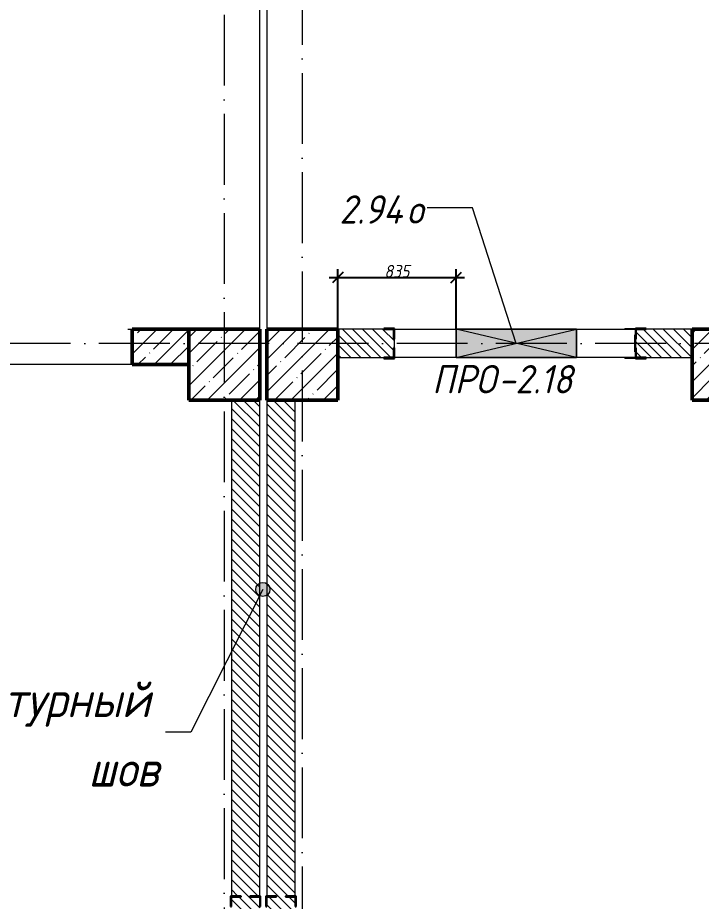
# Model space of a CAD drawing. Header units: millimetres. Extents: x -401725 to 250493, y 305116 to 802890.
# Drawn here: x 27833 to 32656, y 381048 to 387285 of the extents above; entities that cross this region are included whole.
import ezdxf

# ---------------------------------------------------------------- set-up
doc = ezdxf.new("R2010")
doc.units = ezdxf.units.MM
doc.linetypes.add('50_200_ШТРИХ_1Т_ш5_п1_п1_', pattern=[700, 500, -100, 0, -100])
for name, color, linetype, lineweight in [('A-____-____-DIMS', 7, 'Continuous', 9), ('A-DETL-GENF-OTLN', 7, 'Continuous', 9), ('A-FLOR-____-OTLN', 7, 'Continuous', 9), ('A-GENM-____-IDEN', 7, 'Continuous', 9), ('A-GENM-____-MCUT', 7, 'Continuous', 25), ('A-GENM-____-OTLN', 7, 'Continuous', 9), ('A-GENM-____-OTLN-1', 7, 'Continuous', 25), ('A-GLAZ-____-IDEN', 7, 'Continuous', 9), ('A-GLAZ-____-OTLN', 7, 'Continuous', 9), ('A-WALL-____-MCUT', 7, 'Continuous', 13), ('A-WALL-____-MCUT-2', 7, 'Continuous', 50), ('A-WALL-____-OTLN', 7, 'Continuous', 9), ('A-WALL-____-PATT-1', 7, 'Continuous', 9), ('G-____-____-TEXT', 7, 'Continuous', 9), ('I-WALL-____-OTLN', 7, 'Continuous', 9), ('S-COLS-____-MCUT', 7, 'Continuous', 50), ('S-COLS-____-OTLN', 7, 'Continuous', 9), ('S-GRID-____-OTLN-1', 7, '50_200_ШТРИХ_1Т_ш5_п1_п1_', 9)]:
    doc.layers.add(name, color=color, linetype=linetype, lineweight=lineweight)
doc.styles.add('ISOCPEUR_I_11', font='isocpeui.ttf', dxfattribs={"width": 0.9, "height": 200})
doc.styles.add('ISOCPEUR_I_7', font='isocpeui.ttf', dxfattribs={"width": 0.9, "height": 90})
doc.styles.add('ISOCPEUR_I_9', font='isocpeui.ttf', dxfattribs={"width": 0.9, "height": 250})
doc.dimstyles.new('ISO-1_8_0_9К_СРЕДНИЙ_Кладочные_2', dxfattribs={"dimscale": 304.8, "dimtxt": 89.638306, "dimasz": 0.246063, "dimexe": 0.19685, "dimexo": 0, "dimgap": 0, "dimtad": 1, "dimdec": 3, "dimrnd": 0.001, "dimdsep": 46, "dimtxsty": 'ISOCPEUR_I_7', "dimblk1": 'OBLIQUE', "dimblk2": 'OBLIQUE', "dimsah": 1, "dimcen": 0.09, "dimdle": 0.19685, "dimazin": 0, "dimtfac": 1, "dimtdec": 4, "dimtix": 1, "dimtmove": 1, "dimatfit": 3, "dimfxl": 1, "dimtvp": 1, "dimtolj": 1, "dimtzin": 0, "dimarcsym": 2})
pattern_1 = [(135, (-15659.08, 321904.697), (-35.35534, -35.35534), [])]

# ---------------------------------------------------------------- blocks, each defined once
blk = doc.blocks.new('BSC_Колонна _Прямоугольная - 500х500-V16-АР1_План отверстий 2 этажа в осях 1-64_Ю-ЯЯ')
at = {"layer": 'S-COLS-____-OTLN'}
h = blk.add_hatch(dxfattribs=at)
h.set_pattern_fill('FP_25', color=256, style=0, pattern_type=2)
h.set_pattern_definition([(45, (-44950, -62931.04), (-114.04925, 114.04925), []), (45, (-44835.95, -62931.04), (-114.04925, 114.04925), [201.613, -40.323, 3.353, -36.97])])
h.paths.add_polyline_path([(-250, -250), (250, -250), (250, 250), (-250, 250)], flags=0)
at = {"layer": 'S-COLS-____-MCUT'}
for p, q in [((250, 250), (-250, 250)), ((-250, 250), (-250, -250)), ((250, -250), (250, 250)), ((-250, -250), (250, -250))]:
    blk.add_line(p, q, dxfattribs=at)
blk = doc.blocks.new('BSC_Колонна _Прямоугольная - 500х500-V46-АР1_План отверстий 2 этажа в осях 1-64_Ю-ЯЯ')
at = {"layer": 'S-COLS-____-OTLN'}
h = blk.add_hatch(dxfattribs=at)
h.set_pattern_fill('FP_56', color=256, style=0, pattern_type=2)
h.set_pattern_definition([(45, (-48500, -62931.04), (-114.04925, 114.04925), []), (45, (-48385.95, -62931.04), (-114.04925, 114.04925), [201.613, -40.323, 3.353, -36.97])])
h.paths.add_polyline_path([(-250, -250), (250, -250), (250, 250), (-250, 250)], flags=0)
at = {"layer": 'S-COLS-____-MCUT'}
for p, q in [((250, 250), (-250, 250)), ((-250, 250), (-250, -250)), ((250, -250), (250, 250)), ((-250, -250), (250, -250))]:
    blk.add_line(p, q, dxfattribs=at)
blk = doc.blocks.new('BSC_Колонна _Прямоугольная - 500х500-V72-АР1_План отверстий 2 этажа в осях 1-64_Ю-ЯЯ')
at = {"layer": 'S-COLS-____-OTLN'}
h = blk.add_hatch(dxfattribs=at)
h.set_pattern_fill('FP_84', color=256, style=0, pattern_type=2)
h.set_pattern_definition([(45, (-45500, -62931.04), (-114.04925, 114.04925), []), (45, (-45385.95, -62931.04), (-114.04925, 114.04925), [201.613, -40.323, 3.353, -36.97])])
h.paths.add_polyline_path([(-250, -250), (250, -250), (250, 250), (-250, 250)], flags=0)
at = {"layer": 'S-COLS-____-MCUT'}
for p, q in [((250, 250), (-250, 250)), ((-250, 250), (-250, -250)), ((250, -250), (250, 250)), ((-250, -250), (250, -250))]:
    blk.add_line(p, q, dxfattribs=at)
blk = doc.blocks.new('Фахверк_СКБ_Уголок - 200_3960-28268576-АР1_План отверстий 2 этажа в осях 1-64_Ю-ЯЯ')
at = {"layer": 'A-GENM-____-MCUT'}
for p, q in [((200, 156), (125, 156)), ((125, 156), (125, 81)), ((131, 81), (131, 150)), ((131, 150), (200, 150)), ((200, 150), (200, 156)), ((125, 81), (131, 81)), ((131, 19), (125, 19)), ((125, 19), (125, -56)), ((131, -50), (131, 19)), ((125, -56), (200, -56)), ((200, -50), (131, -50)), ((200, -56), (200, -50))]:
    blk.add_line(p, q, dxfattribs=at)
blk = doc.blocks.new('154_Стойка_СКБ_Уголок - СМ-2480_200-28346303-АР1_План отверстий 2 этажа в осях 1-64_Ю-ЯЯ')
at = {"layer": 'A-GENM-____-MCUT'}
for p, q in [((125, 156), (125, 81)), ((200, 156), (125, 156)), ((131, 81), (131, 150)), ((131, 150), (200, 150)), ((200, 150), (200, 156)), ((125, 81), (131, 81)), ((131, 19), (125, 19)), ((125, 19), (125, -56)), ((131, -50), (131, 19)), ((125, -56), (200, -56)), ((200, -50), (131, -50)), ((200, -56), (200, -50))]:
    blk.add_line(p, q, dxfattribs=at)
blk = doc.blocks.new('Стойка_Влож_Полоса боковая - Полоса-V150-АР1_План отверстий 2 этажа в осях 1-64_Ю-ЯЯ')
at = {"layer": 'A-GENM-____-OTLN'}
for p, q in [((-5, 60), (0, 60)), ((-5, -60), (-5, 60)), ((0, 31), (0, -31)), ((0, -60), (-5, -60))]:
    blk.add_line(p, q, dxfattribs=at)
blk = doc.blocks.new('Стойка_Влож_Уголок_Опорный - Уголок-28213941-АР1_План отверстий 2 этажа в осях 1-64_Ю-ЯЯ')
at = {"layer": 'A-GENM-____-OTLN'}
for p, q in [((-212, -6), (-212, 0)), ((0, 0), (0, -6)), ((-212, -75), (-212, -6)), ((-212, -6), (-206, -6)), ((-6, -6), (0, -6)), ((0, -6), (0, -75)), ((-212, -75), (-206, -75)), ((-6, -75), (0, -75))]:
    blk.add_line(p, q, dxfattribs=at)
blk = doc.blocks.new('Фахверк_СКБ_Уголок - 200_3550-28267367-АР1_План отверстий 2 этажа в осях 1-64_Ю-ЯЯ')
at = {"layer": 'A-GENM-____-MCUT'}
for p, q in [((200, 156), (125, 156)), ((125, 156), (125, 81)), ((131, 81), (131, 150)), ((131, 150), (200, 150)), ((200, 150), (200, 156)), ((125, 81), (131, 81)), ((131, 19), (125, 19)), ((125, 19), (125, -56)), ((131, -50), (131, 19)), ((125, -56), (200, -56)), ((200, -50), (131, -50)), ((200, -56), (200, -50))]:
    blk.add_line(p, q, dxfattribs=at)
blk = doc.blocks.new('AR_Отверстие прямоугольное _в стене_ - AR_Отверстие прямоугольное _в стене__ОВ-36816157-АР1_План отверстий 2 этажа в осях 1-64_Ю-ЯЯ')
at = {"layer": 'A-GLAZ-____-OTLN'}
blk.add_hatch(color=256, dxfattribs=at).paths.add_polyline_path([(-425, 100), (-425, -100), (425, -100), (425, 100)], flags=0)
at = {"layer": 'A-DETL-GENF-OTLN'}
for p, q in [((-425, -100), (-425, 100)), ((-425, 100), (425, 100)), ((425, 100), (-425, -100)), ((-425, 100), (425, -100)), ((425, 100), (-425, 100)), ((-425, 100), (-425, -100)), ((425, 100), (425, -100)), ((425, -100), (425, 100)), ((425, -100), (-425, -100)), ((-425, -100), (425, -100))]:
    blk.add_line(p, q, dxfattribs=at)
blk = doc.blocks.new('_Oblique')
at = {"color": 0, "linetype": 'ByBlock', "lineweight": -2}
blk.add_line((-0.5, -0.5), (0.5, 0.5), dxfattribs=at)
blk = doc.blocks.new('*D8928')
at = {"layer": 'A-____-____-DIMS', "color": 0, "lineweight": -2, "transparency": 16777216}
for p, q in [((30090.9, 385085.7), (30090.9, 385509.9)), ((30925.9, 385091.7), (30925.9, 385509.9)), ((30030.9, 385449.9), (30985.9, 385449.9))]:
    blk.add_line(p, q, dxfattribs=at)
at = {"layer": 'Defpoints', "color": 0, "transparency": 16777216}
for p in [(30925.9, 385449.9), (30925.9, 385091.7), (30090.9, 385085.7)]:
    blk.add_point(p, dxfattribs=at)
at = {"layer": 'A-____-____-DIMS', "color": 0, "lineweight": -2, "transparency": 16777216, "xscale": 75, "yscale": 75, "zscale": 75, "rotation": 180}
blk.add_blockref('_Oblique', (30090.9, 385449.9), dxfattribs=at)
at = {"layer": 'A-____-____-DIMS', "color": 0, "lineweight": -2, "transparency": 16777216, "xscale": 75, "yscale": 75, "zscale": 75}
blk.add_blockref('_Oblique', (30925.9, 385449.9), dxfattribs=at)
at = {"layer": 'A-____-____-DIMS', "color": 0, "transparency": 16777216, "insert": (30508.4, 385494.9), "char_height": 90, "width": 409.578, "attachment_point": 5, "style": 'ISOCPEUR_I_7'}
blk.add_mtext('\\A1;835', dxfattribs=at)

msp = doc.modelspace()

# ---------------------------------------------------------------- hatches: boundary and pattern name
at = {"layer": 'A-WALL-____-PATT-1'}
h = msp.add_hatch(dxfattribs=at)
h.set_pattern_fill('FP_13', color=256, style=0, pattern_type=2)
h.set_pattern_definition([(45, (-15659.08, 321904.7), (-114.04925, 114.04925), []), (45, (-15545.03, 321904.7), (-114.04925, 114.04925), [201.612, -40.322, 3.353, -36.97])])
h.paths.add_polyline_path([(29040.9187, 384835.7392), (29040.9187, 385085.7392), (28640.9187, 385085.7392), (28640.9187, 384835.7392)], flags=0)
h.paths.add_polyline_path([(26840.9187, 384835.7392), (26840.9187, 385085.7392), (23540.9187, 385085.7392), (23540.9187, 384835.7392), (26745.7536, 384835.7392)], flags=0)
h = msp.add_hatch(dxfattribs=at)
h.set_pattern_fill('FP_6', color=256, style=0, pattern_type=2)
h.set_pattern_definition(pattern_1)
h.paths.add_polyline_path([(32196.9187, 384885.7392), (32590.9187, 384885.7392), (32590.9187, 385085.7392), (32196.9187, 385085.7392), (32196.9187, 385016.7392), (32190.9187, 385016.7392), (32190.9187, 384954.7392), (32196.9187, 384954.7392), (32196.9187, 384925.7392)], flags=0)
h.paths.add_polyline_path([(30090.9187, 384885.7392), (30484.9187, 384885.7392), (30484.9187, 384954.7392), (30490.9187, 384954.7392), (30490.9187, 385016.7392), (30484.9187, 385016.7392), (30484.9187, 385085.7392), (30090.9187, 385085.7392)], flags=0)
h = msp.add_hatch(dxfattribs=at)
h.set_pattern_fill('FP_6', color=256, style=0, pattern_type=2)
h.set_pattern_definition(pattern_1)
h.paths.add_polyline_path([(29340.9187, 377585.7392), (29540.9187, 377585.7392), (29540.9187, 381079.7392), (29471.9187, 381079.7392), (29471.9187, 381085.7392), (29540.9187, 381085.7392), (29540.9187, 384585.7392), (29340.9187, 384585.7392), (29340.9187, 381085.7392), (29409.9187, 381085.7392), (29409.9187, 381079.7392), (29340.9187, 381079.7392), (29340.9187, 379129.289)], flags=0)
h = msp.add_hatch(dxfattribs=at)
h.set_pattern_fill('FP_6', color=256, style=0, pattern_type=2)
h.set_pattern_definition(pattern_1)
h.paths.add_polyline_path([(29590.9187, 377585.7392), (29790.9187, 377585.7392), (29790.9187, 381079.7392), (29721.9187, 381079.7392), (29721.9187, 381085.7392), (29790.9187, 381085.7392), (29790.9187, 384585.7392), (29590.9187, 384585.7392), (29590.9187, 381085.7392), (29659.9187, 381085.7392), (29659.9187, 381079.7392), (29590.9187, 381079.7392), (29590.9187, 379129.289)], flags=0)
at = {"layer": 'G-____-____-TEXT'}
h = msp.add_hatch(color=256, dxfattribs=at)
edge = h.paths.add_edge_path(flags=0)
edge.add_arc((29562.6813, 383249.3881), 50, 0, 360)

# ---------------------------------------------------------------- linework, layer by layer
at = {"layer": 'A-FLOR-____-OTLN'}
for p, q in [((29540.9187, 385085.7392), (29540.9187, 389435.7392)), ((29590.9187, 389185.7392), (29590.9187, 385085.7392))]:
    msp.add_line(p, q, dxfattribs=at)
at = {"layer": 'A-GLAZ-____-IDEN'}
for p, q in [((31040.8758, 385943.2101), (30721.5341, 385943.2101)), ((31350.9187, 384985.7392), (31040.8758, 385943.2101))]:
    msp.add_line(p, q, dxfattribs=at)
at = {"layer": 'A-WALL-____-MCUT'}
for p, q in [((30415.9187, 385085.7392), (30090.9187, 385085.7392)), ((32590.9187, 385085.7392), (32265.9187, 385085.7392)), ((30490.9187, 384954.7392), (30490.9187, 385016.7392)), ((30090.9187, 384885.7392), (30415.9187, 384885.7392)), ((32265.9187, 384885.7392), (32590.9187, 384885.7392)), ((29340.9187, 384585.7392), (29340.9187, 381085.7392)), ((29540.9187, 381085.7392), (29540.9187, 384585.7392)), ((29590.9187, 384585.7392), (29590.9187, 381085.7392)), ((29790.9187, 381085.7392), (29790.9187, 384585.7392))]:
    msp.add_line(p, q, dxfattribs=at)
at = {"layer": 'A-WALL-____-MCUT-2'}
for p, q in [((29040.9187, 385085.7392), (28640.9187, 385085.7392)), ((28640.9187, 385085.7392), (28640.9187, 384835.7392)), ((28640.9187, 384835.7392), (29040.9187, 384835.7392))]:
    msp.add_line(p, q, dxfattribs=at)
at = {"layer": 'A-WALL-____-OTLN'}
for p, q in [((28610.9187, 385085.7392), (28640.9187, 385085.7392)), ((28640.9187, 384835.7392), (26840.9187, 384835.7392))]:
    msp.add_line(p, q, dxfattribs=at)
at = {"layer": 'G-____-____-TEXT'}
for p, q in [((29562.6813, 383249.3881), (29055.6248, 382242.0046)), ((29055.6248, 382242.0046), (28875.9367, 382242.0046))]:
    msp.add_line(p, q, dxfattribs=at)
msp.add_circle((29562.6813, 383249.3881), 50, dxfattribs=at)
at = {"layer": 'I-WALL-____-OTLN'}
for p, q in [((30490.9187, 385085.7392), (30925.9187, 385085.7392)), ((31775.9187, 385085.7392), (32190.9187, 385085.7392)), ((30925.9187, 384885.7392), (30490.9187, 384885.7392)), ((32190.9187, 384885.7392), (31775.9187, 384885.7392))]:
    msp.add_line(p, q, dxfattribs=at)
at = {"layer": 'S-GRID-____-OTLN-1'}
for p, q in [((29840.9187, 412797.5486), (29840.9187, 374972.062)), ((29290.9187, 412509.2909), (29290.9187, 374796.285)), ((88415.3253, 384985.7392), (-20327.8515, 384985.7392))]:
    msp.add_line(p, q, dxfattribs=at)

# ---------------------------------------------------------------- block references
at = {"layer": 'A-GENM-____-OTLN', "rotation": 269.9999999999995}
msp.add_blockref('Стойка_Влож_Уголок_Опорный - Уголок-28213941-АР1_План отверстий 2 этажа в осях 1-64_Ю-ЯЯ', (32190.9187, 384879.7392), dxfattribs=at)
at = {"layer": 'A-GENM-____-OTLN'}
msp.add_blockref('Стойка_Влож_Полоса боковая - Полоса-V150-АР1_План отверстий 2 этажа в осях 1-64_Ю-ЯЯ', (32190.9187, 384985.7392), dxfattribs=at)
at = {"layer": 'A-GENM-____-OTLN-1'}
for name, p, rotation in [('Фахверк_СКБ_Уголок - 200_3960-28268576-АР1_План отверстий 2 этажа в осях 1-64_Ю-ЯЯ', (30615.9187, 385035.7392), 180), ('Фахверк_СКБ_Уголок - 200_3550-28267367-АР1_План отверстий 2 этажа в осях 1-64_Ю-ЯЯ', (29390.9187, 381210.7392), 269.9999999999999), ('Фахверк_СКБ_Уголок - 200_3550-28267367-АР1_План отверстий 2 этажа в осях 1-64_Ю-ЯЯ', (29640.9187, 381210.7392), 269.9999999999999)]:
    msp.add_blockref(name, p, dxfattribs=dict(at, rotation=rotation))
msp.add_blockref('154_Стойка_СКБ_Уголок - СМ-2480_200-28346303-АР1_План отверстий 2 этажа в осях 1-64_Ю-ЯЯ', (32065.9187, 384935.7392), dxfattribs=at)
at = {"layer": 'A-GLAZ-____-OTLN', "rotation": 180}
msp.add_blockref('AR_Отверстие прямоугольное _в стене_ - AR_Отверстие прямоугольное _в стене__ОВ-36816157-АР1_План отверстий 2 этажа в осях 1-64_Ю-ЯЯ', (31350.9187, 384985.7392), dxfattribs=at)
at = {"layer": 'S-COLS-____-OTLN'}
for name, p in [('BSC_Колонна _Прямоугольная - 500х500-V16-АР1_План отверстий 2 этажа в осях 1-64_Ю-ЯЯ', (29290.9187, 384835.7392)), ('BSC_Колонна _Прямоугольная - 500х500-V72-АР1_План отверстий 2 этажа в осях 1-64_Ю-ЯЯ', (29840.9187, 384835.7392)), ('BSC_Колонна _Прямоугольная - 500х500-V46-АР1_План отверстий 2 этажа в осях 1-64_Ю-ЯЯ', (32840.9187, 384835.7392))]:
    msp.add_blockref(name, p, dxfattribs=at)

# ---------------------------------------------------------------- texts
at = {"layer": 'A-GENM-____-IDEN', "char_height": 200, "attachment_point": 1, "style": 'ISOCPEUR_I_11'}
for s, insert, width in [('ПРО', (30757.2877, 384833.1156), 562.784625), ('-2.18', (31221.6314, 384833.1156), 663.79725)]:
    msp.add_mtext(s, dxfattribs=dict(at, insert=insert, width=width))
at = {"layer": 'A-GLAZ-____-IDEN', "char_height": 200, "attachment_point": 1, "style": 'ISOCPEUR_I_11'}
for s, insert, width in [('2.94', (30102.6836, 386030.8247), 577.215), ('\\fISOCPEUR|b0|i1|c204|p34|;\\W.9;о', (30578.9336, 386030.8247), 158.734125)]:
    msp.add_mtext(s, dxfattribs=dict(at, insert=insert, width=width))
at = {"layer": 'G-____-____-TEXT', "char_height": 250, "attachment_point": 1, "style": 'ISOCPEUR_I_9'}
for s, insert, width in [('Температурный', (26594.2697, 382597.8588), 2763.416813), ('шов', (28332.5822, 382108.3796), 656.582063)]:
    msp.add_mtext(s, dxfattribs=dict(at, insert=insert, width=width))

# ---------------------------------------------------------------- dimensions: what is measured, and where the dimension line sits
at = {"layer": 'A-____-____-DIMS'}
dim = msp.add_linear_dim(base=(30925.9187, 385449.9279), p1=(30090.9187, 385085.7392), p2=(30925.9187, 385091.7392), dimstyle='ISO-1_8_0_9К_СРЕДНИЙ_Кладочные_2', override={"dimpost": '<>', "dimfxl": 835.021557}, dxfattribs=at)
dim.commit()
dim.dimension.update_dxf_attribs({"geometry": '*D8928', "text_midpoint": (30508.4187, 385494.9279)})

doc.saveas('drawing.dxf')
